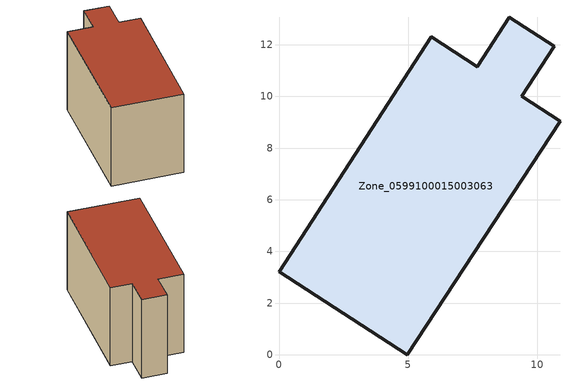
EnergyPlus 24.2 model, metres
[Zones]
Zone_0599100015003063
 floor ground (C_G): 10.88,9.04 4.97,0 0,3.21 5.9,12.3 7.68,11.15 8.91,13.06 10.65,11.94 9.4,10 z0.91
 wall outside (C_F): 9.4,10 10.65,11.94 8.91,13.06 7.68,11.15 5.9,12.3 0,3.21 4.97,0 10.88,9.04 9.4,10 z0.91:8.26
 roof outside (C_R): 4.97,0 10.88,9.04 9.4,10 10.65,11.94 8.91,13.06 7.68,11.15 5.9,12.3 0,3.21 z8.26
[BUILDING]
Pand.0599100015003063: North Axis=0; Terrain=City; Loads Convergence Tolerance Value=0.04; Temperature Convergence Tolerance Value=0.4; Solar Distribution=FullExterior; Maximum Number of Warmup Days=25; Minimum Number of Warmup Days=1
[Site:Location]
Rotterdam.The.Hague.AP_ZH_NLD Design_Conditions: Latitude=51.96; Longitude=4.45; Time Zone=1; Elevation=-4.5
[SITE:GROUNDTEMPERATURE:BUILDINGSURFACE]
18, 18, 18, 18, 18, 18, 18, 18, 18, 18, 18, 18
[MATERIAL] Thermal Absorptance=0.9; Solar Absorptance=0.7; Visible Absorptance=0.7
Name | Roughness | Thickness | Conductivity | Density | Specific Heat
G.TC.1975-1991 | MediumSmooth | 0.15 | 0.288461 | 540 | 1210
F.TC.1975-1991 | Rough | 0.3 | 0.230769 | 1920 | 840
R.TC.1975-1991 | MediumRough | 0.2 | 0.153846 | 1500 | 1000
[CONSTRUCTION]
C_G: G.TC.1975-1991
C_F: F.TC.1975-1991
C_R: R.TC.1975-1991
[ZONE]
Zone_0599100015003063: Type=1; Multiplier=1; Ceiling Height=Autocalculate; Volume=Autocalculate; Floor Area=autocalculate; Part of Total Floor Area=Yes
[ZONEINFILTRATION:DESIGNFLOWRATE]
Infil_Zone_0599100015003063: Zone or ZoneList or Space or SpaceList=Zone_0599100015003063; Schedule=AlwaysOn; Design Flow Rate Calculation Method=Flow/Area; Flow Rate per Floor Area=0.003; Constant Term Coefficient=1; Temperature Term Coefficient=0; Velocity Term Coefficient=0; Velocity Squared Term Coefficient=0
[HVACTEMPLATE:ZONE:IDEALLOADSAIRSYSTEM]
Zone_0599100015003063: Maximum Heating Supply Air Temperature=50; Minimum Cooling Supply Air Temperature=13; Maximum Heating Supply Air Humidity Ratio=0.0156; Minimum Cooling Supply Air Humidity Ratio=0.0077; Heating Limit=NoLimit; Cooling Limit=NoLimit; Dehumidification Control Type=ConstantSensibleHeatRatio; Cooling Sensible Heat Ratio=0.7; Dehumidification Setpoint=60; Humidification Control Type=None; Humidification Setpoint=30; Outdoor Air Method=None; Outdoor Air Flow Rate per Person=0.00944; Outdoor Air Flow Rate per Zone Floor Area=0; Outdoor Air Flow Rate per Zone=0; Demand Controlled Ventilation Type=None; Outdoor Air Economizer Type=NoEconomizer; Heat Recovery Type=None; Sensible Heat Recovery Effectiveness=0.7; Latent Heat Recovery Effectiveness=0.65
[ZONECONTROL:THERMOSTAT]
ThermostatControl_Zone_0599100015003063: Zone or ZoneList=Zone_0599100015003063; Control Type Schedule=DualSetpointControlType; Control 1=Thermostat_Zone_0599100015003063; Temperature Difference Between Cutout And Setpoint=0
[THERMOSTATSETPOINT:DUALSETPOINT]
Thermostat_Zone_0599100015003063: Heating Setpoint Temperature Schedule=HeatingSetpoint_Zone_0599100015003063; Cooling Setpoint Temperature Schedule=CoolingSetpoint_Zone_0599100015003063
[SCHEDULE:COMPACT]
HeatingSetpoint_Zone_0599100015003063: Through: 12/31, For: AllDays, Until: 24:00, 21
CoolingSetpoint_Zone_0599100015003063: Through: 12/31, For: AllDays, Until: 24:00, 24
DualSetpointControlType: Through: 12/31, For: AllDays, Until: 24:00, 4
AlwaysOn: Through: 12/31, For: AllDays, Until: 24:00, 1
